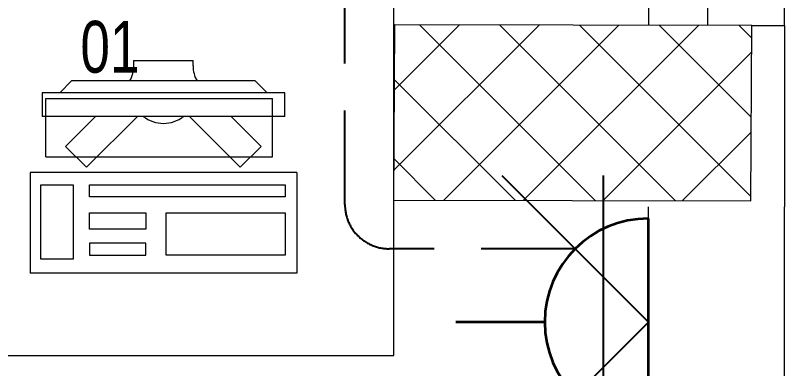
# Model space of a CAD drawing. Header units: inches. Extents: x -12418 to 57169, y -29325 to 19878.
# Drawn here: x 47749 to 49048, y -6171 to -5574 of the extents above; entities that cross this region are included whole.
import ezdxf
from ezdxf.enums import TextEntityAlignment as Align

# ---------------------------------------------------------------- set-up
doc = ezdxf.new("R2010")
doc.units = ezdxf.units.IN
doc.header["$LTSCALE"] = 25
doc.header["$MEASUREMENT"] = 0
for name, pattern in [('00-Ground Floor$0$HIDDEN', [9.525, 6.35, -3.175]), ('DASHDOT', [25.4, 12.7, -6.35, 0, -6.35]), ('HIDDEN', [9.525, 6.35, -3.175])]:
    doc.linetypes.add(name, pattern=pattern)
doc.layers.get('0').update_dxf_attribs({"color": 8})
doc.layers.get('Defpoints').update_dxf_attribs({"color": 8})
for name, color, linetype, lineweight in [('00-Ground Floor$0$72_EGR_EQP_TAG', 142, 'Continuous', 5), ('00-Ground Floor$0$Aluminum', 251, 'Continuous', 5), ('00-Ground Floor$0$C-HYDR-CTCH', 251, 'Continuous', 5), ('00-Ground Floor$0$Hatch', 254, 'Continuous', 5), ('00-Ground Floor$0$LOADING', 253, 'Continuous', 5), ('00-Ground Floor$0$Proj', 251, 'Continuous', 5), ('00-Ground Floor$0$Walls', 251, 'Continuous', 5), ('E-LITE-CLNG-CNDT', 6, 'DASHDOT', 35), ('E-LITE-EXIT-NUMB', 6, 'Continuous', 25), ('E-POWR-FLOR-CNDT', 6, 'HIDDEN', 25), ('E-POWR-WALL', 4, 'Continuous', 35)]:
    doc.layers.add(name, color=color, linetype=linetype, lineweight=lineweight)
doc.styles.add('00-Ground Floor$0$X3G_ENTITY_257CFD', font='swisscl.ttf', dxfattribs={"height": 200})
doc.styles.add('DC_Simplex', font='SIMPLEX.shx', dxfattribs={"width": 0.7})

# ---------------------------------------------------------------- blocks, each defined once
blk = doc.blocks.new('00-Ground Floor$0$GF21043-P')
at = {"color": 0}
for p, q in [((0.8, 0), (0.8, 0.75)), ((-0.8, 0), (0.8, 0))]:
    blk.add_line(p, q, dxfattribs=at)
blk = doc.blocks.new('00-Ground Floor$0$ITCWLS1-P')
at = {"layer": '00-Ground Floor$0$LOADING'}
for p, q in [((-0.17, 0.45), (-0.17, 0)), ((-0.17, 0.45), (0, 0.45)), ((0, 0.45), (0, 0)), ((-0.2651, 0.43, 0), (-0.3051, 0.43, 0)), ((-0.3051, 0.43, 0), (-0.3051, 0.02, 0)), ((-0.2651, 0.43, 0), (-0.2651, 0.02, 0)), ((-0.1496, 0.4305), (-0.1291, 0.4305)), ((-0.1291, 0.4305), (-0.1291, 0.4089)), ((-0.197, 0.4094), (-0.295, 0.4094)), ((-0.295, 0.0264), (-0.295, 0.4094)), ((-0.197, 0.0264), (-0.197, 0.4094)), ((-0.3251, 0.38, 0), (-0.3051, 0.4, 0)), ((-0.3251, 0.38, 0), (-0.3251, 0.07, 0)), ((-0.3503, 0.275), (-0.3596, 0.275)), ((-0.3596, 0.175), (-0.3596, 0.275)), ((-0.3503, 0.175), (-0.3596, 0.175)), ((-0.3251, 0.07, 0), (-0.3051, 0.05, 0)), ((-0.197, 0.0264), (-0.295, 0.0264)), ((-0.3051, 0.02, 0), (-0.2651, 0.02, 0)), ((-0.17, 0), (0, 0))]:
    blk.add_line(p, q, dxfattribs=at)
at = {"layer": '00-Ground Floor$0$LOADING', "extrusion": (2.48281e-10, 3.18408e-10, -1)}
for p, q in [((-0.2651, 0.3395), (-0.2144, 0.3902)), ((-0.1791, 0.3548), (-0.2144, 0.3902)), ((-0.2651, 0.2688), (-0.1791, 0.3548))]:
    blk.add_line(p, q, dxfattribs=at)
at = {"layer": '00-Ground Floor$0$LOADING', "extrusion": (2.48281e-10, -3.18408e-10, -1)}
for p, q in [((-0.2651, 0.1812), (-0.1791, 0.0952)), ((-0.2651, 0.1105), (-0.2144, 0.0598)), ((-0.1791, 0.0952), (-0.2144, 0.0598))]:
    blk.add_line(p, q, dxfattribs=at)
at = {"layer": '00-Ground Floor$0$LOADING'}
for points in [[(-0.1291, 0.4089), (-0.1291, 0.1), (-0.1496, 0.1), (-0.1496, 0.4305)], [(-0.1496, 0.1), (-0.1496, 0.1), (-0.1496, 0.1), (-0.1496, 0.1), (-0.1496, 0.1), (-0.1496, 0.1), (-0.1496, 0.1), (-0.1496, 0.1), (-0.1496, 0.1)], [(-0.1496, 0.1), (-0.1496, 0.1), (-0.1496, 0.1), (-0.1496, 0.1), (-0.1496, 0.1), (-0.1496, 0.1), (-0.1496, 0.1), (-0.1496, 0.1), (-0.1496, 0.1), (-0.1496, 0.1), (-0.1496, 0.1), (-0.1496, 0.1), (-0.1496, 0.1), (-0.1496, 0.1), (-0.1496, 0.1), (-0.1496, 0.1), (-0.1496, 0.1), (-0.1496, 0.1)], [(-0.1496, 0.1), (-0.1496, 0.1), (-0.1496, 0.1), (-0.1496, 0.1), (-0.1496, 0.1), (-0.1496, 0.1), (-0.1496, 0.1), (-0.1496, 0.1), (-0.1496, 0.1), (-0.1496, 0.1)], [(-0.1496, 0.1), (-0.1496, 0.1), (-0.1496, 0.1), (-0.1496, 0.1), (-0.1496, 0.1), (-0.1496, 0.1), (-0.1496, 0.1)], [(-0.1496, 0.1), (-0.1496, 0.1), (-0.1496, 0.1), (-0.1496, 0.1), (-0.1496, 0.1), (-0.1496, 0.1), (-0.1496, 0.1), (-0.1496, 0.1), (-0.1496, 0.1), (-0.1496, 0.1)], [(-0.1496, 0.1), (-0.1496, 0.1), (-0.1496, 0.1), (-0.1496, 0.1), (-0.1496, 0.1), (-0.1496, 0.1), (-0.1496, 0.1), (-0.1496, 0.1), (-0.1496, 0.1), (-0.1496, 0.1), (-0.1496, 0.1), (-0.1496, 0.1), (-0.1496, 0.1), (-0.1496, 0.1), (-0.1496, 0.1)], [(-0.1496, 0.1), (-0.1496, 0.1), (-0.1496, 0.1), (-0.1496, 0.1), (-0.1496, 0.1), (-0.1496, 0.1), (-0.1496, 0.1), (-0.1496, 0.1), (-0.1496, 0.1), (-0.1496, 0.1)], [(-0.1496, 0.1), (-0.1496, 0.1), (-0.1496, 0.1), (-0.1496, 0.1), (-0.1496, 0.1), (-0.1496, 0.1), (-0.1496, 0.1), (-0.1496, 0.1), (-0.1496, 0.1), (-0.1496, 0.1)], [(-0.1496, 0.1), (-0.1496, 0.1), (-0.1496, 0.1), (-0.1496, 0.1), (-0.1496, 0.1), (-0.1496, 0.1), (-0.1496, 0.1), (-0.1496, 0.1), (-0.1496, 0.1), (-0.1496, 0.1), (-0.1496, 0.1), (-0.1496, 0.1), (-0.1496, 0.1), (-0.1496, 0.1), (-0.1496, 0.1), (-0.1496, 0.1), (-0.1496, 0.1), (-0.1496, 0.1), (-0.1496, 0.1), (-0.1496, 0.1), (-0.1496, 0.1), (-0.1496, 0.1), (-0.1496, 0.1), (-0.1496, 0.1), (-0.1496, 0.1), (-0.1496, 0.1), (-0.1496, 0.1), (-0.1496, 0.1), (-0.1496, 0.1), (-0.1496, 0.1), (-0.1496, 0.1), (-0.1496, 0.1), (-0.1496, 0.1), (-0.1496, 0.1), (-0.1496, 0.1), (-0.1496, 0.1), (-0.1496, 0.1), (-0.1496, 0.1), (-0.1496, 0.1), (-0.1496, 0.1), (-0.1496, 0.1), (-0.1496, 0.1), (-0.1496, 0.1), (-0.1496, 0.1), (-0.1496, 0.1), (-0.1496, 0.1), (-0.1496, 0.1), (-0.1496, 0.1), (-0.1496, 0.1), (-0.1496, 0.1), (-0.1496, 0.1), (-0.1496, 0.1), (-0.1496, 0.1), (-0.1496, 0.1)], [(-0.1496, 0.1), (-0.1496, 0.1), (-0.1496, 0.1), (-0.1496, 0.1), (-0.1496, 0.1), (-0.1496, 0.1), (-0.1496, 0.1), (-0.1496, 0.1), (-0.1496, 0.1), (-0.1496, 0.1), (-0.1496, 0.1), (-0.1496, 0.1), (-0.1496, 0.1), (-0.1496, 0.1), (-0.1496, 0.1), (-0.1496, 0.1), (-0.1496, 0.1), (-0.1496, 0.1), (-0.1496, 0.1), (-0.1496, 0.1), (-0.1496, 0.1), (-0.1496, 0.1), (-0.1496, 0.1), (-0.1496, 0.1), (-0.1496, 0.1), (-0.1496, 0.1), (-0.1496, 0.1), (-0.1496, 0.1), (-0.1496, 0.1), (-0.1496, 0.1), (-0.1496, 0.1), (-0.1496, 0.1), (-0.1496, 0.1), (-0.1496, 0.1), (-0.1496, 0.1), (-0.1496, 0.1), (-0.1496, 0.1), (-0.1496, 0.1), (-0.1496, 0.1), (-0.1496, 0.1), (-0.1496, 0.1), (-0.1496, 0.1), (-0.1496, 0.1), (-0.1496, 0.1), (-0.1496, 0.1), (-0.1496, 0.1), (-0.1496, 0.1), (-0.1496, 0.1), (-0.1496, 0.1), (-0.1496, 0.1), (-0.1496, 0.1), (-0.1496, 0.1), (-0.1496, 0.1), (-0.1496, 0.1), (-0.1496, 0.1), (-0.1496, 0.1), (-0.1496, 0.1), (-0.1496, 0.1), (-0.1496, 0.1), (-0.1496, 0.1), (-0.1496, 0.1), (-0.1496, 0.1), (-0.1496, 0.1), (-0.1496, 0.1), (-0.1496, 0.1), (-0.1496, 0.1), (-0.1496, 0.1), (-0.1496, 0.1), (-0.1496, 0.1), (-0.1496, 0.1), (-0.1496, 0.1), (-0.1496, 0.1), (-0.1496, 0.1), (-0.1496, 0.1), (-0.1496, 0.1), (-0.1496, 0.1), (-0.1496, 0.1), (-0.1496, 0.1), (-0.1496, 0.1), (-0.1496, 0.1), (-0.1496, 0.1), (-0.1496, 0.1), (-0.1496, 0.1), (-0.1496, 0.1), (-0.1496, 0.1), (-0.1496, 0.1), (-0.1496, 0.1), (-0.1496, 0.1), (-0.1496, 0.1)], [(-0.1496, 0.1), (-0.1496, 0.1), (-0.1496, 0.1), (-0.1496, 0.1), (-0.1496, 0.1), (-0.1496, 0.1), (-0.1496, 0.1), (-0.1496, 0.1), (-0.1496, 0.1), (-0.1496, 0.1), (-0.1496, 0.1), (-0.1496, 0.1)], [(-0.1496, 0.1), (-0.1496, 0.1), (-0.1496, 0.1), (-0.1496, 0.1), (-0.1496, 0.1), (-0.1496, 0.1), (-0.1496, 0.1)], [(-0.1496, 0.1), (-0.1496, 0.1), (-0.1496, 0.1), (-0.1496, 0.1), (-0.1496, 0.1), (-0.1496, 0.1), (-0.1496, 0.1), (-0.1496, 0.1), (-0.1496, 0.1), (-0.1496, 0.1), (-0.1496, 0.1), (-0.1496, 0.1), (-0.1496, 0.1), (-0.1496, 0.1), (-0.1496, 0.1), (-0.1496, 0.1), (-0.1496, 0.1)], [(-0.1496, 0.1), (-0.1496, 0.1), (-0.1496, 0.1), (-0.1496, 0.1), (-0.1496, 0.1), (-0.1496, 0.1), (-0.1496, 0.1), (-0.1496, 0.1), (-0.1496, 0.1), (-0.1496, 0.1), (-0.1496, 0.1), (-0.1496, 0.1), (-0.1496, 0.1), (-0.1496, 0.1), (-0.1496, 0.1), (-0.1496, 0.1), (-0.1496, 0.1), (-0.1496, 0.1), (-0.1496, 0.1), (-0.1496, 0.1), (-0.1496, 0.1), (-0.1496, 0.1), (-0.1496, 0.1), (-0.1496, 0.1), (-0.1496, 0.1), (-0.1496, 0.1), (-0.1496, 0.1), (-0.1496, 0.1), (-0.1496, 0.1), (-0.1496, 0.1), (-0.1496, 0.1), (-0.1496, 0.1), (-0.1496, 0.1), (-0.1496, 0.1), (-0.1496, 0.1), (-0.1496, 0.1), (-0.1496, 0.1), (-0.1496, 0.1), (-0.1496, 0.1), (-0.1496, 0.1), (-0.1496, 0.1), (-0.1496, 0.1), (-0.1496, 0.1), (-0.1496, 0.1), (-0.1496, 0.1), (-0.1496, 0.1), (-0.1496, 0.1), (-0.1496, 0.1), (-0.1496, 0.1), (-0.1496, 0.1), (-0.1496, 0.1), (-0.1496, 0.1), (-0.1496, 0.1), (-0.1496, 0.1), (-0.1496, 0.1), (-0.1496, 0.1), (-0.1496, 0.1), (-0.1496, 0.1), (-0.1496, 0.1), (-0.1496, 0.1), (-0.1496, 0.1), (-0.1496, 0.1), (-0.1496, 0.1), (-0.1496, 0.1), (-0.1496, 0.1), (-0.1496, 0.1), (-0.1496, 0.1), (-0.1496, 0.1), (-0.1496, 0.1), (-0.1496, 0.1), (-0.1496, 0.1), (-0.1496, 0.1), (-0.1496, 0.1), (-0.1496, 0.1), (-0.1496, 0.1), (-0.1496, 0.1), (-0.1496, 0.1), (-0.1496, 0.1), (-0.1496, 0.1), (-0.1496, 0.1), (-0.1496, 0.1), (-0.1496, 0.1), (-0.1496, 0.1), (-0.1496, 0.1), (-0.1496, 0.1), (-0.1496, 0.1), (-0.1496, 0.1), (-0.1496, 0.1), (-0.1496, 0.1), (-0.1496, 0.1), (-0.1496, 0.1), (-0.1496, 0.1), (-0.1496, 0.1), (-0.1496, 0.1), (-0.1496, 0.1), (-0.1496, 0.1), (-0.1496, 0.1), (-0.1496, 0.1), (-0.1496, 0.1), (-0.1496, 0.1), (-0.1496, 0.1), (-0.1496, 0.1), (-0.1496, 0.1), (-0.1496, 0.1), (-0.1496, 0.1), (-0.1496, 0.1), (-0.1496, 0.1), (-0.1496, 0.1), (-0.1496, 0.1), (-0.1496, 0.1), (-0.1496, 0.1)], [(-0.1496, 0.1), (-0.1496, 0.1), (-0.1496, 0.1), (-0.1496, 0.1), (-0.1496, 0.1), (-0.1496, 0.1), (-0.1496, 0.1), (-0.1496, 0.1)]]:
    blk.add_lwpolyline(points, dxfattribs=at)
for points in [[(-0.1019, 0.4305), (-0.0304, 0.4305), (-0.0304, 0.2294), (-0.1019, 0.2294)], [(-0.1019, 0.1954), (-0.0747, 0.1954), (-0.0747, 0.1), (-0.1019, 0.1)], [(-0.0304, 0.1954), (-0.0508, 0.1954), (-0.0508, 0.1), (-0.0304, 0.1)], [(-0.1496, 0.1), (-0.1496, 0.1), (-0.1496, 0.1), (-0.1496, 0.1), (-0.1496, 0.1), (-0.1496, 0.1), (-0.1496, 0.1), (-0.1496, 0.1), (-0.1496, 0.1), (-0.1496, 0.1), (-0.1496, 0.1), (-0.1496, 0.1), (-0.1496, 0.1), (-0.1496, 0.1), (-0.1496, 0.1), (-0.1496, 0.1), (-0.1496, 0.1), (-0.1496, 0.1), (-0.1496, 0.1), (-0.1496, 0.1), (-0.1496, 0.1), (-0.1496, 0.1), (-0.1496, 0.1), (-0.1496, 0.1), (-0.1496, 0.1), (-0.1496, 0.1), (-0.1496, 0.1), (-0.1496, 0.1), (-0.1496, 0.1), (-0.1496, 0.1), (-0.1496, 0.1), (-0.1496, 0.1), (-0.1496, 0.1), (-0.1496, 0.1), (-0.1496, 0.1), (-0.1496, 0.1), (-0.1496, 0.1), (-0.1496, 0.1), (-0.1496, 0.1), (-0.1496, 0.1), (-0.1496, 0.1), (-0.1496, 0.1), (-0.1496, 0.1), (-0.1496, 0.1), (-0.1496, 0.1), (-0.1496, 0.1), (-0.1496, 0.1), (-0.1496, 0.1), (-0.1496, 0.1), (-0.1496, 0.1), (-0.1496, 0.1), (-0.1496, 0.1), (-0.1496, 0.1), (-0.1496, 0.1), (-0.1496, 0.1), (-0.1496, 0.1), (-0.1496, 0.1), (-0.1496, 0.1), (-0.1496, 0.1), (-0.1496, 0.1), (-0.1496, 0.1), (-0.1496, 0.1), (-0.1496, 0.1), (-0.1496, 0.1), (-0.1496, 0.1), (-0.1496, 0.1), (-0.1496, 0.1), (-0.1496, 0.1), (-0.1496, 0.1), (-0.1496, 0.1), (-0.1496, 0.1), (-0.1496, 0.1), (-0.1496, 0.1), (-0.1496, 0.1), (-0.1496, 0.1), (-0.1496, 0.1), (-0.1496, 0.1), (-0.1496, 0.1), (-0.1496, 0.1), (-0.1496, 0.1), (-0.1496, 0.1), (-0.1496, 0.1), (-0.1496, 0.1), (-0.1496, 0.1), (-0.1496, 0.1), (-0.1496, 0.1), (-0.1496, 0.1), (-0.1496, 0.1), (-0.1496, 0.1), (-0.1496, 0.1), (-0.1496, 0.1), (-0.1496, 0.1), (-0.1496, 0.1), (-0.1496, 0.1), (-0.1496, 0.1), (-0.1496, 0.1), (-0.1496, 0.1), (-0.1496, 0.1), (-0.1496, 0.1), (-0.1496, 0.1), (-0.1496, 0.1), (-0.1496, 0.1), (-0.1496, 0.1), (-0.1496, 0.1), (-0.1496, 0.1), (-0.1496, 0.1), (-0.1496, 0.1), (-0.1496, 0.1), (-0.1496, 0.1), (-0.1496, 0.1), (-0.1496, 0.1), (-0.1496, 0.1), (-0.1496, 0.1), (-0.1496, 0.1), (-0.1496, 0.1), (-0.1496, 0.1), (-0.1496, 0.1), (-0.1496, 0.1), (-0.1496, 0.1), (-0.1496, 0.1), (-0.1496, 0.1), (-0.1496, 0.1), (-0.1496, 0.1), (-0.1496, 0.1), (-0.1496, 0.1), (-0.1496, 0.1), (-0.1496, 0.1), (-0.1496, 0.1), (-0.1496, 0.1), (-0.1496, 0.1), (-0.1496, 0.1), (-0.1496, 0.1), (-0.1496, 0.1), (-0.1496, 0.1), (-0.1496, 0.1), (-0.1496, 0.1), (-0.1496, 0.1), (-0.1496, 0.1), (-0.1496, 0.1), (-0.1496, 0.1), (-0.1496, 0.1), (-0.1496, 0.1), (-0.1496, 0.1), (-0.1496, 0.1), (-0.1496, 0.1), (-0.1496, 0.1), (-0.1496, 0.1), (-0.1496, 0.1), (-0.1496, 0.1), (-0.1496, 0.1), (-0.1496, 0.1), (-0.1496, 0.1), (-0.1496, 0.1), (-0.1496, 0.1), (-0.1496, 0.1), (-0.1496, 0.1), (-0.1496, 0.1), (-0.1496, 0.1), (-0.1496, 0.1), (-0.1496, 0.1), (-0.1496, 0.1), (-0.1496, 0.1), (-0.1496, 0.1), (-0.1496, 0.1), (-0.1496, 0.1), (-0.1496, 0.1), (-0.1496, 0.1), (-0.1496, 0.1), (-0.1496, 0.1), (-0.1496, 0.1), (-0.1496, 0.1), (-0.1496, 0.1), (-0.1496, 0.1), (-0.1496, 0.1), (-0.1496, 0.1), (-0.1496, 0.1), (-0.1496, 0.1), (-0.1496, 0.1), (-0.1496, 0.1), (-0.1496, 0.1), (-0.1496, 0.1), (-0.1496, 0.1), (-0.1496, 0.1), (-0.1496, 0.1), (-0.1496, 0.1), (-0.1496, 0.1), (-0.1496, 0.1), (-0.1496, 0.1), (-0.1496, 0.1), (-0.1496, 0.1), (-0.1496, 0.1), (-0.1496, 0.1), (-0.1496, 0.1), (-0.1496, 0.1), (-0.1496, 0.1), (-0.1496, 0.1), (-0.1496, 0.1), (-0.1496, 0.1), (-0.1496, 0.1), (-0.1496, 0.1), (-0.1496, 0.1), (-0.1496, 0.1), (-0.1496, 0.1), (-0.1496, 0.1), (-0.1496, 0.1), (-0.1496, 0.1), (-0.1496, 0.1), (-0.1496, 0.1), (-0.1496, 0.1), (-0.1496, 0.1), (-0.1496, 0.1), (-0.1496, 0.1), (-0.1496, 0.1), (-0.1496, 0.1), (-0.1496, 0.1), (-0.1496, 0.1), (-0.1496, 0.1), (-0.1496, 0.1), (-0.1496, 0.1), (-0.1496, 0.1), (-0.1496, 0.1), (-0.1496, 0.1), (-0.1496, 0.1), (-0.1496, 0.1), (-0.1496, 0.1), (-0.1496, 0.1), (-0.1496, 0.1), (-0.1496, 0.1), (-0.1496, 0.1), (-0.1496, 0.1), (-0.1496, 0.1), (-0.1496, 0.1), (-0.1496, 0.1), (-0.1496, 0.1), (-0.1496, 0.1), (-0.1496, 0.1), (-0.1496, 0.1), (-0.1496, 0.1), (-0.1496, 0.1), (-0.1496, 0.1), (-0.1496, 0.1), (-0.1496, 0.1), (-0.1496, 0.1), (-0.1496, 0.1), (-0.1496, 0.1), (-0.1496, 0.1), (-0.1496, 0.1), (-0.1496, 0.1), (-0.1496, 0.1), (-0.1496, 0.1), (-0.1496, 0.1), (-0.1496, 0.1), (-0.1496, 0.1), (-0.1496, 0.1), (-0.1496, 0.1), (-0.1496, 0.1), (-0.1496, 0.1), (-0.1496, 0.1), (-0.1496, 0.1), (-0.1496, 0.1), (-0.1496, 0.1), (-0.1496, 0.1), (-0.1496, 0.1), (-0.1496, 0.1), (-0.1496, 0.1), (-0.1496, 0.1), (-0.1496, 0.1), (-0.1496, 0.1), (-0.1496, 0.1), (-0.1496, 0.1), (-0.1496, 0.1), (-0.1496, 0.1), (-0.1496, 0.1), (-0.1496, 0.1), (-0.1496, 0.1), (-0.1496, 0.1), (-0.1496, 0.1)], [(-0.1496, 0.1), (-0.1496, 0.1), (-0.1496, 0.1), (-0.1496, 0.1), (-0.1496, 0.1), (-0.1496, 0.1), (-0.1496, 0.1), (-0.1496, 0.1), (-0.1496, 0.1), (-0.1496, 0.1), (-0.1496, 0.1), (-0.1496, 0.1), (-0.1496, 0.1), (-0.1496, 0.1), (-0.1496, 0.1), (-0.1496, 0.1), (-0.1496, 0.1), (-0.1496, 0.1), (-0.1496, 0.1), (-0.1496, 0.1), (-0.1496, 0.1), (-0.1496, 0.1), (-0.1496, 0.1), (-0.1496, 0.1), (-0.1496, 0.1), (-0.1496, 0.1), (-0.1496, 0.1), (-0.1496, 0.1), (-0.1496, 0.1), (-0.1496, 0.1), (-0.1496, 0.1), (-0.1496, 0.1), (-0.1496, 0.1), (-0.1496, 0.1), (-0.1496, 0.1), (-0.1496, 0.1), (-0.1496, 0.1), (-0.1496, 0.1), (-0.1496, 0.1), (-0.1496, 0.1), (-0.1496, 0.1), (-0.1496, 0.1), (-0.1496, 0.1), (-0.1496, 0.1), (-0.1496, 0.1), (-0.1496, 0.1), (-0.1496, 0.1), (-0.1496, 0.1), (-0.1496, 0.1), (-0.1496, 0.1), (-0.1496, 0.1), (-0.1496, 0.1), (-0.1496, 0.1), (-0.1496, 0.1), (-0.1496, 0.1), (-0.1496, 0.1), (-0.1496, 0.1), (-0.1496, 0.1), (-0.1496, 0.1), (-0.1496, 0.1), (-0.1496, 0.1), (-0.1496, 0.1), (-0.1496, 0.1), (-0.1496, 0.1), (-0.1496, 0.1), (-0.1496, 0.1), (-0.1496, 0.1), (-0.1496, 0.1), (-0.1496, 0.1), (-0.1496, 0.1), (-0.1496, 0.1), (-0.1496, 0.1), (-0.1496, 0.1), (-0.1496, 0.1), (-0.1496, 0.1), (-0.1496, 0.1), (-0.1496, 0.1), (-0.1496, 0.1), (-0.1496, 0.1), (-0.1496, 0.1), (-0.1496, 0.1), (-0.1496, 0.1), (-0.1496, 0.1), (-0.1496, 0.1), (-0.1496, 0.1), (-0.1496, 0.1), (-0.1496, 0.1), (-0.1496, 0.1), (-0.1496, 0.1), (-0.1496, 0.1), (-0.1496, 0.1), (-0.1496, 0.1), (-0.1496, 0.1), (-0.1496, 0.1), (-0.1496, 0.1), (-0.1496, 0.1), (-0.1496, 0.1), (-0.1496, 0.1), (-0.1496, 0.1), (-0.1496, 0.1), (-0.1496, 0.1), (-0.1496, 0.1), (-0.1496, 0.1), (-0.1496, 0.1), (-0.1496, 0.1), (-0.1496, 0.1), (-0.1496, 0.1), (-0.1496, 0.1), (-0.1496, 0.1), (-0.1496, 0.1), (-0.1496, 0.1), (-0.1496, 0.1), (-0.1496, 0.1), (-0.1496, 0.1), (-0.1496, 0.1), (-0.1496, 0.1), (-0.1496, 0.1), (-0.1496, 0.1), (-0.1496, 0.1), (-0.1496, 0.1), (-0.1496, 0.1), (-0.1496, 0.1), (-0.1496, 0.1), (-0.1496, 0.1), (-0.1496, 0.1), (-0.1496, 0.1), (-0.1496, 0.1), (-0.1496, 0.1), (-0.1496, 0.1), (-0.1496, 0.1), (-0.1496, 0.1), (-0.1496, 0.1), (-0.1496, 0.1), (-0.1496, 0.1), (-0.1496, 0.1), (-0.1496, 0.1), (-0.1496, 0.1), (-0.1496, 0.1), (-0.1496, 0.1), (-0.1496, 0.1), (-0.1496, 0.1), (-0.1496, 0.1), (-0.1496, 0.1), (-0.1496, 0.1), (-0.1496, 0.1), (-0.1496, 0.1), (-0.1496, 0.1), (-0.1496, 0.1), (-0.1496, 0.1), (-0.1496, 0.1), (-0.1496, 0.1), (-0.1496, 0.1), (-0.1496, 0.1), (-0.1496, 0.1), (-0.1496, 0.1), (-0.1496, 0.1), (-0.1496, 0.1), (-0.1496, 0.1), (-0.1496, 0.1), (-0.1496, 0.1), (-0.1496, 0.1), (-0.1496, 0.1), (-0.1496, 0.1), (-0.1496, 0.1), (-0.1496, 0.1), (-0.1496, 0.1), (-0.1496, 0.1), (-0.1496, 0.1), (-0.1496, 0.1), (-0.1496, 0.1), (-0.1496, 0.1), (-0.1496, 0.1), (-0.1496, 0.1), (-0.1496, 0.1), (-0.1496, 0.1), (-0.1496, 0.1), (-0.1496, 0.1), (-0.1496, 0.1), (-0.1496, 0.1), (-0.1496, 0.1), (-0.1496, 0.1), (-0.1496, 0.1), (-0.1496, 0.1), (-0.1496, 0.1), (-0.1496, 0.1), (-0.1496, 0.1), (-0.1496, 0.1), (-0.1496, 0.1), (-0.1496, 0.1), (-0.1496, 0.1), (-0.1496, 0.1), (-0.1496, 0.1), (-0.1496, 0.1), (-0.1496, 0.1), (-0.1496, 0.1), (-0.1496, 0.1), (-0.1496, 0.1), (-0.1496, 0.1), (-0.1496, 0.1), (-0.1496, 0.1), (-0.1496, 0.1), (-0.1496, 0.1), (-0.1496, 0.1), (-0.1496, 0.1), (-0.1496, 0.1), (-0.1496, 0.1), (-0.1496, 0.1), (-0.1496, 0.1), (-0.1496, 0.1), (-0.1496, 0.1), (-0.1496, 0.1), (-0.1496, 0.1), (-0.1496, 0.1), (-0.1496, 0.1)], [(-0.1496, 0.1), (-0.1496, 0.1), (-0.1496, 0.1), (-0.1496, 0.1), (-0.1496, 0.1), (-0.1496, 0.1), (-0.1496, 0.1), (-0.1496, 0.1), (-0.1496, 0.1), (-0.1496, 0.1), (-0.1496, 0.1), (-0.1496, 0.1), (-0.1496, 0.1), (-0.1496, 0.1), (-0.1496, 0.1), (-0.1496, 0.1), (-0.1496, 0.1), (-0.1496, 0.1), (-0.1496, 0.1), (-0.1496, 0.1), (-0.1496, 0.1), (-0.1496, 0.1), (-0.1496, 0.1), (-0.1496, 0.1), (-0.1496, 0.1), (-0.1496, 0.1), (-0.1496, 0.1), (-0.1496, 0.1), (-0.1496, 0.1), (-0.1496, 0.1), (-0.1496, 0.1), (-0.1496, 0.1), (-0.1496, 0.1), (-0.1496, 0.1), (-0.1496, 0.1), (-0.1496, 0.1), (-0.1496, 0.1), (-0.1496, 0.1), (-0.1496, 0.1), (-0.1496, 0.1), (-0.1496, 0.1), (-0.1496, 0.1), (-0.1496, 0.1), (-0.1496, 0.1), (-0.1496, 0.1), (-0.1496, 0.1), (-0.1496, 0.1), (-0.1496, 0.1), (-0.1496, 0.1), (-0.1496, 0.1), (-0.1496, 0.1), (-0.1496, 0.1), (-0.1496, 0.1), (-0.1496, 0.1), (-0.1496, 0.1), (-0.1496, 0.1), (-0.1496, 0.1), (-0.1496, 0.1), (-0.1496, 0.1), (-0.1496, 0.1), (-0.1496, 0.1), (-0.1496, 0.1), (-0.1496, 0.1), (-0.1496, 0.1), (-0.1496, 0.1), (-0.1496, 0.1), (-0.1496, 0.1), (-0.1496, 0.1), (-0.1496, 0.1), (-0.1496, 0.1), (-0.1496, 0.1), (-0.1496, 0.1), (-0.1496, 0.1), (-0.1496, 0.1), (-0.1496, 0.1), (-0.1496, 0.1), (-0.1496, 0.1), (-0.1496, 0.1), (-0.1496, 0.1), (-0.1496, 0.1), (-0.1496, 0.1), (-0.1496, 0.1), (-0.1496, 0.1), (-0.1496, 0.1), (-0.1496, 0.1), (-0.1496, 0.1), (-0.1496, 0.1), (-0.1496, 0.1), (-0.1496, 0.1), (-0.1496, 0.1), (-0.1496, 0.1), (-0.1496, 0.1), (-0.1496, 0.1), (-0.1496, 0.1), (-0.1496, 0.1), (-0.1496, 0.1), (-0.1496, 0.1), (-0.1496, 0.1), (-0.1496, 0.1), (-0.1496, 0.1), (-0.1496, 0.1), (-0.1496, 0.1), (-0.1496, 0.1), (-0.1496, 0.1), (-0.1496, 0.1), (-0.1496, 0.1), (-0.1496, 0.1), (-0.1496, 0.1), (-0.1496, 0.1), (-0.1496, 0.1), (-0.1496, 0.1), (-0.1496, 0.1), (-0.1496, 0.1), (-0.1496, 0.1), (-0.1496, 0.1), (-0.1496, 0.1), (-0.1496, 0.1), (-0.1496, 0.1), (-0.1496, 0.1), (-0.1496, 0.1), (-0.1496, 0.1), (-0.1496, 0.1), (-0.1496, 0.1), (-0.1496, 0.1), (-0.1496, 0.1), (-0.1496, 0.1), (-0.1496, 0.1), (-0.1496, 0.1), (-0.1496, 0.1), (-0.1496, 0.1), (-0.1496, 0.1), (-0.1496, 0.1), (-0.1496, 0.1), (-0.1496, 0.1), (-0.1496, 0.1), (-0.1496, 0.1), (-0.1496, 0.1), (-0.1496, 0.1), (-0.1496, 0.1), (-0.1496, 0.1), (-0.1496, 0.1), (-0.1496, 0.1), (-0.1496, 0.1), (-0.1496, 0.1), (-0.1496, 0.1), (-0.1496, 0.1), (-0.1496, 0.1), (-0.1496, 0.1), (-0.1496, 0.1), (-0.1496, 0.1), (-0.1496, 0.1), (-0.1496, 0.1), (-0.1496, 0.1), (-0.1496, 0.1), (-0.1496, 0.1), (-0.1496, 0.1), (-0.1496, 0.1), (-0.1496, 0.1), (-0.1496, 0.1), (-0.1496, 0.1), (-0.1496, 0.1), (-0.1496, 0.1), (-0.1496, 0.1), (-0.1496, 0.1), (-0.1496, 0.1), (-0.1496, 0.1), (-0.1496, 0.1), (-0.1496, 0.1), (-0.1496, 0.1), (-0.1496, 0.1), (-0.1496, 0.1), (-0.1496, 0.1), (-0.1496, 0.1), (-0.1496, 0.1), (-0.1496, 0.1), (-0.1496, 0.1), (-0.1496, 0.1), (-0.1496, 0.1), (-0.1496, 0.1), (-0.1496, 0.1), (-0.1496, 0.1), (-0.1496, 0.1), (-0.1496, 0.1), (-0.1496, 0.1), (-0.1496, 0.1), (-0.1496, 0.1), (-0.1496, 0.1), (-0.1496, 0.1), (-0.1496, 0.1), (-0.1496, 0.1), (-0.1496, 0.1), (-0.1496, 0.1), (-0.1496, 0.1), (-0.1496, 0.1), (-0.1496, 0.1), (-0.1496, 0.1), (-0.1496, 0.1), (-0.1496, 0.1), (-0.1496, 0.1), (-0.1496, 0.1), (-0.1496, 0.1), (-0.1496, 0.1), (-0.1496, 0.1), (-0.1496, 0.1), (-0.1496, 0.1), (-0.1496, 0.1), (-0.1496, 0.1), (-0.1496, 0.1), (-0.1496, 0.1), (-0.1496, 0.1), (-0.1496, 0.1), (-0.1496, 0.1), (-0.1496, 0.1), (-0.1496, 0.1), (-0.1496, 0.1), (-0.1496, 0.1), (-0.1496, 0.1), (-0.1496, 0.1), (-0.1496, 0.1)], [(-0.1496, 0.0727), (-0.0236, 0.0727), (-0.0236, 0.0182), (-0.1496, 0.0182)]]:
    blk.add_lwpolyline(points, close=True, dxfattribs=at)
for centre, radius, start, end in [((-0.3503, 0.325), 0.05, 270, 300.3093), ((-0.3089, 0.225), 0.0556, 321.9431, 38.0569), ((-0.3503, 0.125), 0.05, 59.6907, 90)]:
    blk.add_arc(centre, radius, start, end, dxfattribs=at)
blk = doc.blocks.new('00-Ground Floor')
at = {"layer": '00-Ground Floor$0$Hatch'}
h = blk.add_hatch(dxfattribs=at)
h.set_pattern_fill('ANSI37', color=256, scale=30)
h.set_pattern_definition([(45, (-1981.42, -13099.68), (-67.35192, 67.35192), []), (135, (-1981.42, -13099.68), (-67.35192, -67.35192), [])])
h.paths.add_polyline_path([(48971.2, 8818.2), (48367.3, 8810.1), (48371.2, 8521.7), (48975.1, 8529.8)])
h.paths.add_polyline_path([(41810.5, 8810.5), (41227, 8805), (41207, 8513.7), (41790.5, 8519.1)])
h.paths.add_polyline_path([(27433.5, 8803.1), (26834.4, 8799), (26828.7, 8506), (27427.8, 8510)])
h.paths.add_polyline_path([(34618.7, 8805.3), (34017.5, 8797.8), (34009.3, 8512.1), (34610.5, 8519.6)])
h.paths.add_polyline_path([(20214.3, 8812.4), (19607.8, 8790.5), (19622.4, 8498), (20228.8, 8519.8)])
h.paths.add_polyline_path([(13477.7, 8802), (12255.7, 8825.9), (12249.3, 8529.8), (13471.3, 8505.8)])
h.paths.add_polyline_path([(13491.8, 1601.9), (12276.8, 1586.2), (12263.3, 1293.7), (13478.3, 1309.4)])
h.paths.add_polyline_path([(13465.7, -5591.3), (12262.6, -5607.3), (12256.9, -5900.3), (13460, -5884.3)])
h.paths.add_polyline_path([(13484.2, -12790), (12287.5, -12801.4), (12290.4, -13095.9), (13487, -13084.4)])
h.paths.add_polyline_path([(5849.2, -12787.9), (5245.6, -12791.6), (5256.3, -13077.1), (5859.8, -13073.4)])
h.paths.add_polyline_path([(5833.8, -5589.9), (5236.9, -5588.3), (5236.8, -5889.5), (5833.6, -5891)])
h.paths.add_polyline_path([(5843.6, 1599.7), (5224.3, 1600.9), (5213.7, 1298), (5833, 1296.7)])
h.paths.add_polyline_path([(5820.3, 8779.1), (5219.7, 8793.5), (5216, 8503.9), (5816.7, 8489.4)])
h.paths.add_polyline_path([(-1378.8, 8777.2), (-1981.4, 8799.9), (-1979.5, 8511.6), (-1376.9, 8488.9)])
h.paths.add_polyline_path([(-1371.1, -5601.1), (-1973.1, -5608.1), (-1969.7, -5899.7), (-1367.7, -5892.7)])
h.paths.add_polyline_path([(-1353.5, -12795.7), (-1951.9, -12796.7), (-1947.1, -13097.4), (-1348.7, -13096.4)])
h.paths.add_polyline_path([(20233.2, -12782.5), (19627.5, -12795.4), (19633.2, -13096.6), (20238.9, -13083.7)])
h.paths.add_polyline_path([(20226.6, -5590), (19632.3, -5607.6), (19634.4, -5904.1), (20228.7, -5886.6)])
h.paths.add_polyline_path([(20217.9, 1618), (19619, 1610.4), (19623, 1310.2), (20221.9, 1317.9)])
h.paths.add_polyline_path([(27418.3, 1602.8), (26816.3, 1607.5), (26820.6, 1315.3), (27422.5, 1310.7)])
h.paths.add_polyline_path([(27422, -5579.9), (26818.1, -5597.5), (26831.6, -5897.5), (27431.7, -5876.5)])
h.paths.add_polyline_path([(27438.1, -12795.9), (26834.3, -12789.3), (26831.9, -13075), (27435.7, -13081.6)])
h.paths.add_polyline_path([(34636.6, -12785.4), (34039.3, -12800), (34048.3, -13099.7), (34645.6, -13085.1)])
h.paths.add_polyline_path([(34629.3, -5597.1), (34028, -5595.2), (34029.2, -5892.4), (34630.4, -5894.3)])
h.paths.add_polyline_path([(34592.8, 1606.7), (34012, 1611.4), (34031.7, 1321.6), (34612.5, 1316.9)])
h.paths.add_polyline_path([(41796.2, 1606), (41198.6, 1619.8), (41200.6, 1327.8), (41798.2, 1314.1)])
h.paths.add_polyline_path([(41797.2, -5592.6), (41228.8, -5600.2), (41230.6, -5894.3), (41799, -5886.7)])
h.paths.add_polyline_path([(41834.3, -12789.7), (41229, -12792.4), (41230.4, -13096.9), (41835.6, -13094.3)])
h.paths.add_polyline_path([(49008.5, -12790.2), (48420.5, -12774.1), (48407.3, -13081.4), (48995.3, -13097.4)])
h.paths.add_polyline_path([(48992.7, -5590.8), (48389.5, -5589.7), (48387.5, -5886.2), (48990.7, -5887.3)])
at = {"layer": '00-Ground Floor$0$Aluminum'}
for p, q in [((48817.9, -4090.8, 0), (48817.9, -5590.8, 0)), ((48917.9, -4090.8, 0), (48917.9, -5590.8, 0))]:
    blk.add_line(p, q, dxfattribs=at)
at = {"layer": '00-Ground Floor$0$C-HYDR-CTCH', "flags": 128}
blk.add_lwpolyline([(48387.5, -5886.2), (48990.7, -5887.3), (48992.7, -5590.8), (48389.5, -5589.7), (48387.5, -5886.2)], dxfattribs=at)
at = {"layer": '00-Ground Floor$0$Proj', "linetype": '00-Ground Floor$0$HIDDEN'}
blk.add_line((49047.9, -5590.8, 0), (49047.9, -4090.8, 0), dxfattribs=at)
at = {"layer": '00-Ground Floor$0$Walls'}
for p, q in [((48992.7, -5590.8), (49047.9, -5590.8, 0)), ((49047.9, -5590.8, 0), (49047.9, -5897.4, 0)), ((48817.9, -6847.4, 0), (48817.9, -5897.4, 0)), ((49047.9, -10097.4, 0), (49047.9, -5897.4, 0))]:
    blk.add_line(p, q, dxfattribs=at)
at = {"layer": '00-Ground Floor$0$LOADING', "extrusion": (-2.24019e-05, -2.34045e-18, 1), "xscale": 1000, "yscale": 1000, "zscale": 1000, "rotation": 359.9999999999999}
blk.add_blockref('00-Ground Floor$0$GF21043-P', (47588.3, -6148.1, -1.1), dxfattribs=at)
at = {"layer": '00-Ground Floor$0$LOADING', "extrusion": (1.94017e-16, -8.01373e-06, 1), "xscale": 1000.000000000008, "yscale": 1000.000000000008, "zscale": 1000.000000000008, "rotation": 270.0000000064647}
blk.add_blockref('00-Ground Floor$0$ITCWLS1-P', (47774.1, -6009.5, 0), dxfattribs=at)
at = {"layer": '00-Ground Floor$0$72_EGR_EQP_TAG', "insert": (47908.8, -5583.1, 0), "char_height": 87.47, "attachment_point": 2, "style": '00-Ground Floor$0$X3G_ENTITY_257CFD'}
blk.add_mtext('01', dxfattribs=at)
blk = doc.blocks.new('*U30')
blk.add_line((0, 1.75), (0, 3.25))
blk.add_lwpolyline([(1.75, 0, 1), (-1.75, 0)], format="xyb", close=True)
at = {"layer": 'Defpoints'}
for p, q in [((-2.475, 2.475), (0, 0)), ((2.475, 2.475), (0, 0)), ((-2.475, 0.758), (2.475, 0.758))]:
    blk.add_line(p, q, dxfattribs=at)
at = {"layer": 'E-LITE-EXIT-NUMB', "style": 'DC_Simplex', "width": 0.7, "flags": 8}
blk.add_attdef('TYPE', text='', height=2, rotation=360, dxfattribs=at).set_placement((-2.682, 5.238), align=Align.RIGHT)
blk.add_attdef('CIRCUIT', (2.682, 5.238), '', height=2, rotation=360, dxfattribs=at)

msp = doc.modelspace()

# ---------------------------------------------------------------- linework, layer by layer
at = {"layer": 'E-POWR-FLOR-CNDT', "elevation": 0}
msp.add_lwpolyline([(48694.2, -5968.1), (48380.5, -5968.1, -0.414214), (48305.5, -5893.1), (48305.5, -4184.9, -0.414214), (48380.5, -4109.9), (48694.2, -4109.9)], format="xyb", dxfattribs=at)

# ---------------------------------------------------------------- block references
at = {"layer": 'E-LITE-CLNG-CNDT'}
msp.add_blockref('00-Ground Floor', (0, 0), dxfattribs=at)
at = {"layer": 'E-POWR-WALL', "xscale": 100, "yscale": 100, "zscale": 100, "rotation": 90.00000000000001}
msp.add_blockref('*U30', (48817.9, -6091.9, 0), dxfattribs=at)

doc.saveas('drawing.dxf')
